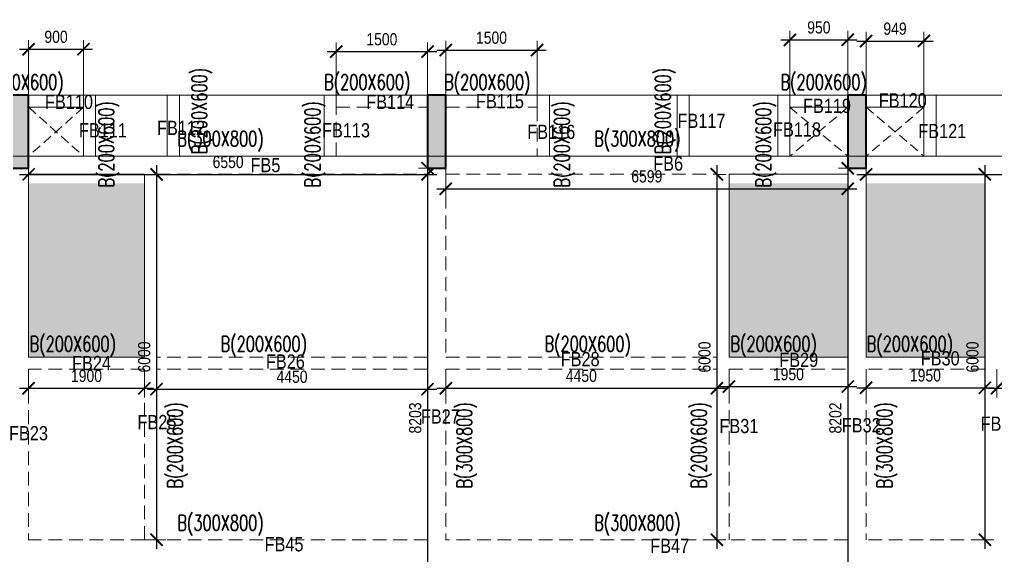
# Model space of a CAD drawing. Header units: millimetres. Extents: x -29 to 59187, y -34 to 22805.
# Drawn here: x 31320 to 47345, y 13829 to 22630 of the extents above; entities that cross this region are included whole.
import ezdxf

# ---------------------------------------------------------------- set-up
doc = ezdxf.new("R2010")
doc.units = ezdxf.units.MM
doc.linetypes.add('DASHED', pattern=[0.75, 0.5, -0.25])
doc.linetypes.add('HIDDEN', pattern=[9.525, 6.35, -3.175])
doc.layers.get('Defpoints').update_dxf_attribs({"color": 1})
for name, color, linetype, lineweight in [('S-BEAM-IDEN', 2, 'Continuous', 9), ('S-COL HATCH', 8, 'Continuous', 35), ('S-COLS', 6, 'Continuous', 35), ('S-SUNKEN HATCH', 9, 'Continuous', 35), ('S_FRAMES', 4, 'Continuous', 9), ('STR-CUTOUT', 1, 'Continuous', 13)]:
    doc.layers.add(name, color=color, linetype=linetype, lineweight=lineweight)
doc.styles.add('Dim.s & Anno.(Misc.)', font='ARIALN.TTF')
doc.styles.add('ROMANS', font='romans.shx', dxfattribs={"width": 0.75})
doc.dimstyles.new('A-GFC-100', dxfattribs={"dimscale": 100, "dimtxt": 2, "dimasz": 2, "dimexe": 1.5, "dimexo": 0, "dimgap": 1, "dimtad": 1, "dimdec": 0, "dimdsep": 46, "dimtxsty": 'Dim.s & Anno.(Misc.)', "dimblk": 'ARCHTICK', "dimcen": 0, "dimdle": 1.5, "dimclrd": 256, "dimclre": 8, "dimclrt": 6, "dimazin": 2, "dimtfac": 1, "dimtdec": 0, "dimtix": 1, "dimtmove": 2, "dimatfit": 3, "dimfxl": 1, "dimtolj": 1, "dimlwd": -1, "dimlwe": 9, "dimarcsym": 0})

# ---------------------------------------------------------------- blocks, each defined once
blk = doc.blocks.new('A$C3ea4a2f9')
at = {"layer": 'S-COL HATCH'}
h = blk.add_hatch(color=8, dxfattribs=at)
h.dxf.hatch_style = 1
h.paths.add_polyline_path([(26875, 17000), (26575, 17000), (26575, 15800), (26875, 15800)])
h = blk.add_hatch(color=8, dxfattribs=at)
h.dxf.hatch_style = 1
h.paths.add_polyline_path([(33725, 17000), (33425, 17000), (33425, 15800), (33725, 15800)])
h = blk.add_hatch(color=8, dxfattribs=at)
h.dxf.hatch_style = 1
h.paths.add_polyline_path([(40626, 17000), (40326, 17000), (40326, 15800), (40626, 15800)])
at = {"layer": 'S-COLS'}
for points in [[(26875, 17000), (26575, 17000), (26575, 15800), (26875, 15800)], [(33725, 17000), (33425, 17000), (33425, 15800), (33725, 15800)], [(40626, 17000), (40326, 17000), (40326, 15800), (40626, 15800)]]:
    blk.add_lwpolyline(points, close=True, dxfattribs=at)
blk = doc.blocks.new('COLUMNS FROM LGF')
blk.add_blockref('A$C3ea4a2f9', (715961, -21291))
blk = doc.blocks.new('_ArchTick')
at = {"color": 0, "linetype": 'ByBlock', "const_width": 0.15}
blk.add_lwpolyline([(-0.5, -0.5), (0.5, 0.5)], dxfattribs=at)
blk = doc.blocks.new('*D190')
at = {"color": 8, "lineweight": 9, "transparency": 16777216}
for p, q in [((31470, 20387), (31470, 19938)), ((38020, 20388), (38020, 19938))]:
    blk.add_line(p, q, dxfattribs=at)
at = {"transparency": 16777216}
blk.add_line((31320, 20088), (38170, 20088), dxfattribs=at)
at = {"layer": 'Defpoints', "color": 0, "transparency": 16777216}
for p in [(31470, 20387), (38020, 20388), (38020, 20088)]:
    blk.add_point(p, dxfattribs=at)
at = {"transparency": 16777216, "xscale": 200, "yscale": 200, "zscale": 200, "rotation": 180}
blk.add_blockref('_ArchTick', (31470, 20088), dxfattribs=at)
at = {"transparency": 16777216, "xscale": 200, "yscale": 200, "zscale": 200}
blk.add_blockref('_ArchTick', (38020, 20088), dxfattribs=at)
at = {"color": 6, "transparency": 16777216, "insert": (34745, 20290), "char_height": 200, "attachment_point": 5, "style": 'Dim.s & Anno.(Misc.)'}
blk.add_mtext('\\A1;6550', dxfattribs=at)
blk = doc.blocks.new('*D191')
at = {"color": 8, "lineweight": 9, "transparency": 16777216}
for p, q in [((38320, 20388), (38320, 19702)), ((44919, 20388), (44919, 19702))]:
    blk.add_line(p, q, dxfattribs=at)
at = {"transparency": 16777216}
blk.add_line((38170, 19852), (45069, 19852), dxfattribs=at)
at = {"layer": 'Defpoints', "color": 0, "transparency": 16777216}
for p in [(38320, 20388), (44919, 20388), (44919, 19852)]:
    blk.add_point(p, dxfattribs=at)
at = {"transparency": 16777216, "xscale": 200, "yscale": 200, "zscale": 200, "rotation": 180}
blk.add_blockref('_ArchTick', (38320, 19852), dxfattribs=at)
at = {"transparency": 16777216, "xscale": 200, "yscale": 200, "zscale": 200}
blk.add_blockref('_ArchTick', (44919, 19852), dxfattribs=at)
at = {"color": 6, "transparency": 16777216, "insert": (41620, 20054), "char_height": 200, "attachment_point": 5, "style": 'Dim.s & Anno.(Misc.)'}
blk.add_mtext('\\A1;6599', dxfattribs=at)
blk = doc.blocks.new('*D192')
at = {"color": 8, "lineweight": 9, "transparency": 16777216}
for p, q in [((45221, 20388), (45221, 19938)), ((51770, 20388), (51770, 19938))]:
    blk.add_line(p, q, dxfattribs=at)
at = {"transparency": 16777216}
blk.add_line((45071, 20088), (51920, 20088), dxfattribs=at)
at = {"layer": 'Defpoints', "color": 0, "transparency": 16777216}
for p in [(45221, 20388), (51770, 20388), (51770, 20088)]:
    blk.add_point(p, dxfattribs=at)
at = {"transparency": 16777216, "xscale": 200, "yscale": 200, "zscale": 200, "rotation": 180}
blk.add_blockref('_ArchTick', (45221, 20088), dxfattribs=at)
at = {"transparency": 16777216, "xscale": 200, "yscale": 200, "zscale": 200}
blk.add_blockref('_ArchTick', (51770, 20088), dxfattribs=at)
at = {"color": 6, "transparency": 16777216, "insert": (48496, 20290), "char_height": 200, "attachment_point": 5, "style": 'Dim.s & Anno.(Misc.)'}
blk.add_mtext('\\A1;6549', dxfattribs=at)
blk = doc.blocks.new('*D163')
at = {"color": 8, "lineweight": 9, "transparency": 16777216}
for p, q in [((31470, 16888), (31470, 16425)), ((33370, 16889), (33370, 16425))]:
    blk.add_line(p, q, dxfattribs=at)
at = {"transparency": 16777216}
blk.add_line((31320, 16575), (33520, 16575), dxfattribs=at)
at = {"layer": 'Defpoints', "color": 0, "transparency": 16777216}
for p in [(31470, 16888), (33370, 16889), (33370, 16575)]:
    blk.add_point(p, dxfattribs=at)
at = {"transparency": 16777216, "xscale": 200, "yscale": 200, "zscale": 200, "rotation": 180}
blk.add_blockref('_ArchTick', (31470, 16575), dxfattribs=at)
at = {"transparency": 16777216, "xscale": 200, "yscale": 200, "zscale": 200}
blk.add_blockref('_ArchTick', (33370, 16575), dxfattribs=at)
at = {"color": 6, "transparency": 16777216, "insert": (32420, 16777), "char_height": 200, "attachment_point": 5, "style": 'Dim.s & Anno.(Misc.)'}
blk.add_mtext('\\A1;1900', dxfattribs=at)
blk = doc.blocks.new('*D164')
at = {"color": 8, "lineweight": 9, "transparency": 16777216}
for p, q in [((33570, 16888), (33570, 16411)), ((38020, 16888), (38020, 16411))]:
    blk.add_line(p, q, dxfattribs=at)
at = {"transparency": 16777216}
blk.add_line((33420, 16561), (38170, 16561), dxfattribs=at)
at = {"layer": 'Defpoints', "color": 0, "transparency": 16777216}
for p in [(33570, 16888), (38020, 16888), (38020, 16561)]:
    blk.add_point(p, dxfattribs=at)
at = {"transparency": 16777216, "xscale": 200, "yscale": 200, "zscale": 200, "rotation": 180}
blk.add_blockref('_ArchTick', (33570, 16561), dxfattribs=at)
at = {"transparency": 16777216, "xscale": 200, "yscale": 200, "zscale": 200}
blk.add_blockref('_ArchTick', (38020, 16561), dxfattribs=at)
at = {"color": 6, "transparency": 16777216, "insert": (35795, 16763), "char_height": 200, "attachment_point": 5, "style": 'Dim.s & Anno.(Misc.)'}
blk.add_mtext('\\A1;4450', dxfattribs=at)
blk = doc.blocks.new('*D165')
at = {"color": 8, "lineweight": 9, "transparency": 16777216}
for p, q in [((38320, 16888), (38320, 16425)), ((42770, 16888), (42770, 16425))]:
    blk.add_line(p, q, dxfattribs=at)
at = {"transparency": 16777216}
blk.add_line((38170, 16575), (42920, 16575), dxfattribs=at)
at = {"layer": 'Defpoints', "color": 0, "transparency": 16777216}
for p in [(38320, 16888), (42770, 16888), (42770, 16575)]:
    blk.add_point(p, dxfattribs=at)
at = {"transparency": 16777216, "xscale": 200, "yscale": 200, "zscale": 200, "rotation": 180}
blk.add_blockref('_ArchTick', (38320, 16575), dxfattribs=at)
at = {"transparency": 16777216, "xscale": 200, "yscale": 200, "zscale": 200}
blk.add_blockref('_ArchTick', (42770, 16575), dxfattribs=at)
at = {"color": 6, "transparency": 16777216, "insert": (40545, 16778), "char_height": 200, "attachment_point": 5, "style": 'Dim.s & Anno.(Misc.)'}
blk.add_mtext('\\A1;4450', dxfattribs=at)
blk = doc.blocks.new('*D166')
at = {"color": 8, "lineweight": 9, "transparency": 16777216}
for p, q in [((42970, 16888), (42970, 16453)), ((44920, 16888), (44920, 16453))]:
    blk.add_line(p, q, dxfattribs=at)
at = {"transparency": 16777216}
blk.add_line((42820, 16603), (45070, 16603), dxfattribs=at)
at = {"layer": 'Defpoints', "color": 0, "transparency": 16777216}
for p in [(42970, 16888), (44920, 16888), (44920, 16603)]:
    blk.add_point(p, dxfattribs=at)
at = {"transparency": 16777216, "xscale": 200, "yscale": 200, "zscale": 200, "rotation": 180}
blk.add_blockref('_ArchTick', (42970, 16603), dxfattribs=at)
at = {"transparency": 16777216, "xscale": 200, "yscale": 200, "zscale": 200}
blk.add_blockref('_ArchTick', (44920, 16603), dxfattribs=at)
at = {"color": 6, "transparency": 16777216, "insert": (43945, 16805), "char_height": 200, "attachment_point": 5, "style": 'Dim.s & Anno.(Misc.)'}
blk.add_mtext('\\A1;1950', dxfattribs=at)
blk = doc.blocks.new('*D167')
at = {"color": 8, "lineweight": 9, "transparency": 16777216}
for p, q in [((45220, 16888), (45220, 16432)), ((47170, 16888), (47170, 16432))]:
    blk.add_line(p, q, dxfattribs=at)
at = {"transparency": 16777216}
blk.add_line((45070, 16582), (47320, 16582), dxfattribs=at)
at = {"layer": 'Defpoints', "color": 0, "transparency": 16777216}
for p in [(45220, 16888), (47170, 16888), (47170, 16582)]:
    blk.add_point(p, dxfattribs=at)
at = {"transparency": 16777216, "xscale": 200, "yscale": 200, "zscale": 200, "rotation": 180}
blk.add_blockref('_ArchTick', (45220, 16582), dxfattribs=at)
at = {"transparency": 16777216, "xscale": 200, "yscale": 200, "zscale": 200}
blk.add_blockref('_ArchTick', (47170, 16582), dxfattribs=at)
at = {"color": 6, "transparency": 16777216, "insert": (46195, 16785), "char_height": 200, "attachment_point": 5, "style": 'Dim.s & Anno.(Misc.)'}
blk.add_mtext('\\A1;1950', dxfattribs=at)
blk = doc.blocks.new('*D168')
at = {"color": 8, "lineweight": 9, "transparency": 16777216}
for p, q in [((47370, 16888), (47370, 16426)), ((51770, 16888), (51770, 16426))]:
    blk.add_line(p, q, dxfattribs=at)
at = {"transparency": 16777216}
blk.add_line((47220, 16576), (51920, 16576), dxfattribs=at)
at = {"layer": 'Defpoints', "color": 0, "transparency": 16777216}
for p in [(47370, 16888), (51770, 16888), (51770, 16576)]:
    blk.add_point(p, dxfattribs=at)
at = {"transparency": 16777216, "xscale": 200, "yscale": 200, "zscale": 200, "rotation": 180}
blk.add_blockref('_ArchTick', (47370, 16576), dxfattribs=at)
at = {"transparency": 16777216, "xscale": 200, "yscale": 200, "zscale": 200}
blk.add_blockref('_ArchTick', (51770, 16576), dxfattribs=at)
at = {"color": 6, "transparency": 16777216, "insert": (49570, 16778), "char_height": 200, "attachment_point": 5, "style": 'Dim.s & Anno.(Misc.)'}
blk.add_mtext('\\A1;4400', dxfattribs=at)
blk = doc.blocks.new('*D173')
at = {"transparency": 16777216}
blk.add_line((33570, 20238), (33570, 13938), dxfattribs=at)
at = {"color": 8, "lineweight": 9, "transparency": 16777216}
for p, q in [((33370, 20088), (33720, 20088)), ((33370, 14088), (33720, 14088))]:
    blk.add_line(p, q, dxfattribs=at)
at = {"layer": 'Defpoints', "color": 0, "transparency": 16777216}
for p in [(33370, 20088), (33370, 14088), (33570, 14088)]:
    blk.add_point(p, dxfattribs=at)
at = {"transparency": 16777216, "xscale": 200, "yscale": 200, "zscale": 200}
for p, rotation in [((33570, 20088), 90), ((33570, 14088), 270)]:
    blk.add_blockref('_ArchTick', p, dxfattribs=dict(at, rotation=rotation))
at = {"color": 6, "transparency": 16777216, "insert": (33368, 17088), "char_height": 200, "attachment_point": 5, "rotation": 90, "style": 'Dim.s & Anno.(Misc.)'}
blk.add_mtext('\\A1;6000', dxfattribs=at)
blk = doc.blocks.new('*D174')
at = {"transparency": 16777216}
blk.add_line((38020, 20339), (38020, 11836), dxfattribs=at)
at = {"color": 8, "lineweight": 9, "transparency": 16777216}
for p, q in [((38020, 20189), (37870, 20189)), ((38020, 11986), (38170, 11986))]:
    blk.add_line(p, q, dxfattribs=at)
at = {"layer": 'Defpoints', "color": 0, "transparency": 16777216}
for p in [(38020, 20189), (38020, 11986), (38020, 11986)]:
    blk.add_point(p, dxfattribs=at)
at = {"transparency": 16777216, "xscale": 200, "yscale": 200, "zscale": 200}
for p, rotation in [((38020, 20189), 90), ((38020, 11986), 270)]:
    blk.add_blockref('_ArchTick', p, dxfattribs=dict(at, rotation=rotation))
at = {"color": 6, "transparency": 16777216, "insert": (37818, 16087), "char_height": 200, "attachment_point": 5, "rotation": 90, "style": 'Dim.s & Anno.(Misc.)'}
blk.add_mtext('\\A1;8203', dxfattribs=at)
blk = doc.blocks.new('*D175')
at = {"transparency": 16777216}
blk.add_line((42770, 20238), (42770, 13938), dxfattribs=at)
at = {"color": 8, "lineweight": 9, "transparency": 16777216}
for p, q in [((42770, 20088), (42920, 20088)), ((42770, 14088), (42920, 14088))]:
    blk.add_line(p, q, dxfattribs=at)
at = {"layer": 'Defpoints', "color": 0, "transparency": 16777216}
for p in [(42770, 20088), (42770, 14088), (42770, 14088)]:
    blk.add_point(p, dxfattribs=at)
at = {"transparency": 16777216, "xscale": 200, "yscale": 200, "zscale": 200}
for p, rotation in [((42770, 20088), 90), ((42770, 14088), 270)]:
    blk.add_blockref('_ArchTick', p, dxfattribs=dict(at, rotation=rotation))
at = {"color": 6, "transparency": 16777216, "insert": (42568, 17088), "char_height": 200, "attachment_point": 5, "rotation": 90, "style": 'Dim.s & Anno.(Misc.)'}
blk.add_mtext('\\A1;6000', dxfattribs=at)
blk = doc.blocks.new('*D176')
at = {"transparency": 16777216}
blk.add_line((44920, 20339), (44920, 11836), dxfattribs=at)
at = {"color": 8, "lineweight": 9, "transparency": 16777216}
for p, q in [((44921, 20189), (44770, 20189)), ((44920, 11986), (45070, 11986))]:
    blk.add_line(p, q, dxfattribs=at)
at = {"layer": 'Defpoints', "color": 0, "transparency": 16777216}
for p in [(44921, 20189), (44920, 11986), (44920, 11986)]:
    blk.add_point(p, dxfattribs=at)
at = {"transparency": 16777216, "xscale": 200, "yscale": 200, "zscale": 200}
for p, rotation in [((44920, 20189), 90), ((44920, 11986), 270)]:
    blk.add_blockref('_ArchTick', p, dxfattribs=dict(at, rotation=rotation))
at = {"color": 6, "transparency": 16777216, "insert": (44718, 16087), "char_height": 200, "attachment_point": 5, "rotation": 90, "style": 'Dim.s & Anno.(Misc.)'}
blk.add_mtext('\\A1;8202', dxfattribs=at)
blk = doc.blocks.new('*D177')
at = {"transparency": 16777216}
blk.add_line((47170, 20238), (47170, 13938), dxfattribs=at)
at = {"color": 8, "lineweight": 9, "transparency": 16777216}
for p, q in [((47170, 20088), (47320, 20088)), ((47170, 14088), (47320, 14088))]:
    blk.add_line(p, q, dxfattribs=at)
at = {"layer": 'Defpoints', "color": 0, "transparency": 16777216}
for p in [(47170, 20088), (47170, 14088), (47170, 14088)]:
    blk.add_point(p, dxfattribs=at)
at = {"transparency": 16777216, "xscale": 200, "yscale": 200, "zscale": 200}
for p, rotation in [((47170, 20088), 90), ((47170, 14088), 270)]:
    blk.add_blockref('_ArchTick', p, dxfattribs=dict(at, rotation=rotation))
at = {"color": 6, "transparency": 16777216, "insert": (46968, 17088), "char_height": 200, "attachment_point": 5, "rotation": 90, "style": 'Dim.s & Anno.(Misc.)'}
blk.add_mtext('\\A1;6000', dxfattribs=at)
blk = doc.blocks.new('*D276')
at = {"transparency": 16777216}
blk.add_line((59037, 21538), (59037, 20238), dxfattribs=at)
at = {"color": 8, "lineweight": 9, "transparency": 16777216}
for p, q in [((6595, 21388), (59187, 21388)), ((6596, 20388), (59187, 20388))]:
    blk.add_line(p, q, dxfattribs=at)
at = {"layer": 'Defpoints', "color": 0, "transparency": 16777216}
for p in [(6595, 21388), (6596, 20388), (59037, 20388)]:
    blk.add_point(p, dxfattribs=at)
at = {"transparency": 16777216, "xscale": 200, "yscale": 200, "zscale": 200}
for p, rotation in [((59037, 21388), 90), ((59037, 20388), 270)]:
    blk.add_blockref('_ArchTick', p, dxfattribs=dict(at, rotation=rotation))
at = {"color": 6, "transparency": 16777216, "insert": (58835, 20888), "char_height": 200, "attachment_point": 5, "rotation": 90, "style": 'Dim.s & Anno.(Misc.)'}
blk.add_mtext('\\A1;1000', dxfattribs=at)
blk = doc.blocks.new('*D203')
at = {"color": 8, "lineweight": 9, "transparency": 16777216}
for p, q in [((31470, 21189), (31470, 22293)), ((32370, 21188), (32370, 22293))]:
    blk.add_line(p, q, dxfattribs=at)
at = {"transparency": 16777216}
blk.add_line((31320, 22143), (32520, 22143), dxfattribs=at)
at = {"layer": 'Defpoints', "color": 0, "transparency": 16777216}
for p in [(32370, 22143), (31470, 21189), (32370, 21188)]:
    blk.add_point(p, dxfattribs=at)
at = {"transparency": 16777216, "xscale": 200, "yscale": 200, "zscale": 200, "rotation": 180}
blk.add_blockref('_ArchTick', (31470, 22143), dxfattribs=at)
at = {"transparency": 16777216, "xscale": 200, "yscale": 200, "zscale": 200}
blk.add_blockref('_ArchTick', (32370, 22143), dxfattribs=at)
at = {"color": 6, "transparency": 16777216, "insert": (31920, 22345), "char_height": 200, "attachment_point": 5, "style": 'Dim.s & Anno.(Misc.)'}
blk.add_mtext('\\A1;900', dxfattribs=at)
blk = doc.blocks.new('*D204')
at = {"color": 8, "lineweight": 9, "transparency": 16777216}
for p, q in [((36520, 21188), (36520, 22253)), ((38020, 21188), (38020, 22253))]:
    blk.add_line(p, q, dxfattribs=at)
at = {"transparency": 16777216}
blk.add_line((36370, 22103), (38170, 22103), dxfattribs=at)
at = {"layer": 'Defpoints', "color": 0, "transparency": 16777216}
for p in [(38020, 22103), (36520, 21188), (38020, 21188)]:
    blk.add_point(p, dxfattribs=at)
at = {"transparency": 16777216, "xscale": 200, "yscale": 200, "zscale": 200, "rotation": 180}
blk.add_blockref('_ArchTick', (36520, 22103), dxfattribs=at)
at = {"transparency": 16777216, "xscale": 200, "yscale": 200, "zscale": 200}
blk.add_blockref('_ArchTick', (38020, 22103), dxfattribs=at)
at = {"color": 6, "transparency": 16777216, "insert": (37270, 22305), "char_height": 200, "attachment_point": 5, "style": 'Dim.s & Anno.(Misc.)'}
blk.add_mtext('\\A1;1500', dxfattribs=at)
blk = doc.blocks.new('*D205')
at = {"color": 8, "lineweight": 9, "transparency": 16777216}
for p, q in [((38320, 21188), (38320, 22279)), ((39820, 21188), (39820, 22279))]:
    blk.add_line(p, q, dxfattribs=at)
at = {"transparency": 16777216}
blk.add_line((38170, 22129), (39970, 22129), dxfattribs=at)
at = {"layer": 'Defpoints', "color": 0, "transparency": 16777216}
for p in [(39820, 22129), (38320, 21188), (39820, 21188)]:
    blk.add_point(p, dxfattribs=at)
at = {"transparency": 16777216, "xscale": 200, "yscale": 200, "zscale": 200, "rotation": 180}
blk.add_blockref('_ArchTick', (38320, 22129), dxfattribs=at)
at = {"transparency": 16777216, "xscale": 200, "yscale": 200, "zscale": 200}
blk.add_blockref('_ArchTick', (39820, 22129), dxfattribs=at)
at = {"color": 6, "transparency": 16777216, "insert": (39070, 22331), "char_height": 200, "attachment_point": 5, "style": 'Dim.s & Anno.(Misc.)'}
blk.add_mtext('\\A1;1500', dxfattribs=at)
blk = doc.blocks.new('*D206')
at = {"color": 8, "lineweight": 9, "transparency": 16777216}
for p, q in [((43970, 21188), (43970, 22447)), ((44920, 21188), (44920, 22447))]:
    blk.add_line(p, q, dxfattribs=at)
at = {"transparency": 16777216}
blk.add_line((43820, 22297), (45070, 22297), dxfattribs=at)
at = {"layer": 'Defpoints', "color": 0, "transparency": 16777216}
for p in [(44920, 22297), (43970, 21188), (44920, 21188)]:
    blk.add_point(p, dxfattribs=at)
at = {"transparency": 16777216, "xscale": 200, "yscale": 200, "zscale": 200, "rotation": 180}
blk.add_blockref('_ArchTick', (43970, 22297), dxfattribs=at)
at = {"transparency": 16777216, "xscale": 200, "yscale": 200, "zscale": 200}
blk.add_blockref('_ArchTick', (44920, 22297), dxfattribs=at)
at = {"color": 6, "transparency": 16777216, "insert": (44445, 22499), "char_height": 200, "attachment_point": 5, "style": 'Dim.s & Anno.(Misc.)'}
blk.add_mtext('\\A1;950', dxfattribs=at)
blk = doc.blocks.new('*D207')
at = {"transparency": 16777216}
blk.add_line((45071, 22277), (46320, 22277), dxfattribs=at)
at = {"color": 8, "lineweight": 9, "transparency": 16777216}
for p, q in [((45221, 21188), (45221, 22427)), ((46170, 21188), (46170, 22427))]:
    blk.add_line(p, q, dxfattribs=at)
at = {"layer": 'Defpoints', "color": 0, "transparency": 16777216}
for p in [(46170, 22277), (45221, 21188), (46170, 21188)]:
    blk.add_point(p, dxfattribs=at)
at = {"transparency": 16777216, "xscale": 200, "yscale": 200, "zscale": 200, "rotation": 180}
blk.add_blockref('_ArchTick', (45221, 22277), dxfattribs=at)
at = {"transparency": 16777216, "xscale": 200, "yscale": 200, "zscale": 200}
blk.add_blockref('_ArchTick', (46170, 22277), dxfattribs=at)
at = {"color": 6, "transparency": 16777216, "insert": (45696, 22479), "char_height": 200, "attachment_point": 5, "style": 'Dim.s & Anno.(Misc.)'}
blk.add_mtext('\\A1;949', dxfattribs=at)

msp = doc.modelspace()

# ---------------------------------------------------------------- hatches: boundary and pattern name
at = {"layer": 'S-SUNKEN HATCH'}
h = msp.add_hatch(dxfattribs=at)
h.set_pattern_fill('CROSS', color=256, scale=25)
h.set_pattern_definition([(0, (-612405.95, -78297.16), (158.75, 158.75), [79.375, -238.125]), (90, (-612366.26, -78336.84), (-158.75, 158.75), [79.375, -238.125])])
h.paths.add_polyline_path([(9496.5, 17090.5), (11446.5, 17090.5), (11446.5, 19940.4), (9496.5, 19940.4)])
h.paths.add_polyline_path([(11746.5, 17090.5), (13696.5, 17090.5), (13696.5, 19940.4), (11746.5, 19940.4), (11746.5, 19840.6)])
h.paths.add_polyline_path([(13696.5, 8690.5), (11746.5, 8690.5), (11746.5, 5740.4), (11746.5, 5740.4), (11746.5, 5840.5), (13696.5, 5840.5)])
h.paths.add_polyline_path([(20696.5, 19940.4), (18696.5, 19940.4), (18696.5, 17090.5), (20696.5, 17090.5)])
h.paths.add_polyline_path([(31471.4, 17090.5), (33371.5, 17090.5), (33371.5, 19940.4), (31471.4, 19940.4), (31471.4, 19840.6)])
h.paths.add_polyline_path([(33371.5, 8690.5), (31471.4, 8690.5), (31471.4, 5740.4), (31471.5, 5740.4), (31471.5, 5690.5), (33371.5, 5690.5)])
h.paths.add_polyline_path([(42971.5, 5690.5), (44921.5, 5690.5), (44921.5, 8690.5), (42971.5, 8690.5)])
h.paths.add_polyline_path([(44921.5, 19940.4), (42971.5, 19940.4), (42971.5, 17090.5), (44921.5, 17090.5)])
h.paths.add_polyline_path([(45221.5, 17090.5), (47171.5, 17090.5), (47171.5, 19940.4), (45221.5, 19940.4), (45221.5, 19840.5)])

# ---------------------------------------------------------------- linework, layer by layer
at = {"layer": 'S_FRAMES'}
for p, q in [((38320.3, 21388.5), (38320.3, 21388.4)), ((45220.3, 21388.5), (45220.3, 21388.4)), ((31470.3, 21189.5), (31470.3, 20388.2)), ((44920.3, 21188.4), (44920.3, 20388.2)), ((45220.3, 21188.4), (45220.3, 20388.2)), ((31470.3, 20388.2), (32370.3, 20388.2)), ((32570.3, 20388.2), (33746.4, 20388.3)), ((33946.4, 20388.3), (36320.3, 20388.4)), ((40020.3, 20388.2), (42116.4, 20388.2)), ((42316.4, 20388.2), (43770.3, 20388.2)), ((43970.3, 20388.2), (44920.3, 20388.2)), ((45220.3, 20388.2), (46170.3, 20388.2)), ((46370.3, 20388.2), (47546.4, 20388.3)), ((31470.2, 20088.2), (31470.2, 17088.3)), ((31470.2, 20088.2), (33370.4, 20088.2)), ((33370.4, 17088.3), (33370.4, 20088.2)), ((42970.3, 20088.2), (44920.3, 20088.2)), ((42970.3, 20088.2), (42970.3, 17088.3)), ((44920.3, 20088.2), (44920.3, 17088.3)), ((45220.3, 20088.2), (45220.3, 17088.3)), ((45220.3, 20088.2), (47170.4, 20088.2)), ((47170.4, 17088.3), (47170.4, 20088.2)), ((33370.4, 17088.3), (31470.2, 17088.3)), ((42970.3, 17088.3), (44920.3, 17088.3)), ((47170.4, 17088.3), (45220.3, 17088.3))]:
    msp.add_line(p, q, dxfattribs=at)
at = {"layer": 'S_FRAMES', "linetype": 'DASHED', "ltscale": 450}
for p, q in [((38020.3, 21188.4), (38020.3, 20388.2)), ((38320.3, 21188.4), (38320.3, 20388.2)), ((36520.3, 20388.2), (38020.3, 20388.2)), ((38320.3, 20388.2), (39820.3, 20388.2)), ((33570.4, 20088.2), (38020.3, 20088.2)), ((33570.4, 17088.3), (33570.4, 20088.2)), ((38020.3, 20088.2), (38020.3, 17088.3)), ((38320.3, 20088.2), (38320.3, 17088.3)), ((38320.3, 20088.2), (42770.3, 20088.2)), ((42770.3, 20088.2), (42770.3, 17088.3)), ((38020.3, 17088.3), (33570.4, 17088.3)), ((38320.3, 17088.3), (42770.3, 17088.3)), ((31470.2, 16888.3), (31470.2, 14088.3)), ((33370.4, 16888.3), (31470.2, 16888.3)), ((33370.4, 14088.3), (33370.4, 16889.3)), ((33570.4, 14088.3), (33570.4, 16889.3)), ((38020.3, 16888.3), (33570.4, 16888.3)), ((38020.3, 16888.3), (38020.3, 14088.3)), ((38320.3, 16888.3), (38320.3, 14088.3)), ((38320.3, 16888.3), (42770.3, 16888.3)), ((42770.3, 16888.3), (42770.3, 14088.3)), ((42970.3, 16888.3), (44920.3, 16888.3)), ((42970.3, 16888.3), (42970.3, 14088.3)), ((44920.3, 16888.3), (44920.3, 14088.3)), ((45220.3, 16888.3), (45220.3, 14088.3)), ((47170.4, 16888.3), (45220.3, 16888.3)), ((47170.4, 14088.3), (47170.4, 16889.3)), ((33370.4, 14088.3), (31470.2, 14088.3)), ((38020.3, 14088.3), (33570.4, 14088.3)), ((42770.3, 14088.3), (38320.3, 14088.3)), ((44920.3, 14088.3), (42970.3, 14088.3)), ((47170.4, 14088.3), (45220.3, 14088.3))]:
    msp.add_line(p, q, dxfattribs=at)
at = {"layer": 'S_FRAMES'}
for points in [[(32570.3, 20388.2), (32570.3, 21389.5), (31170.3, 21389.5), (31170.3, 20388.2)], [(36320.3, 20388.2), (36320.3, 21388.4), (40020.3, 21388.4), (40020.3, 20388.2)], [(43770.3, 20388.2), (43770.3, 21388.4), (46370.3, 21388.4), (46370.3, 20388.2)], [(32370.3, 20388.2), (32370.3, 21189.5), (31470.3, 21189.5)], [(43970.3, 20388.2), (43970.3, 21188.4), (44920.3, 21188.4)], [(45220.3, 21188.4), (46170.3, 21188.4), (46170.3, 20388.2)]]:
    msp.add_lwpolyline(points, dxfattribs=at)
at = {"layer": 'S_FRAMES', "linetype": 'Continuous', "ltscale": 450}
for points in [[(33746.4, 20388.2), (33746.4, 21390.3), (33946.4, 21390.3), (33946.4, 20388.2)], [(42116.4, 20388.2), (42116.4, 21390.2), (42316.4, 21390.2), (42316.4, 20388.2)]]:
    msp.add_lwpolyline(points, dxfattribs=at)
at = {"layer": 'S_FRAMES', "linetype": 'DASHED', "ltscale": 450}
for points in [[(36520.3, 20388.2), (36520.3, 21188.4), (38020.3, 21188.4)], [(38320.3, 21188.4), (39820.3, 21188.4), (39820.3, 20388.2)]]:
    msp.add_lwpolyline(points, dxfattribs=at)
at = {"layer": 'STR-CUTOUT', "color": 1, "linetype": 'HIDDEN', "ltscale": 25}
for p, q in [((31470.4, 21188.4), (32370.4, 20387.2)), ((32370.4, 21188.4), (31470.4, 20387.2)), ((44920.4, 21188.4), (43970.4, 20387.2)), ((43970.4, 21188.4), (44920.4, 20387.2)), ((45220.3, 21188.4), (46171.4, 20388.3)), ((46170.4, 21188.4), (45221.5, 20388.2))]:
    msp.add_line(p, q, dxfattribs=at)

# ---------------------------------------------------------------- block references
at = {"layer": 'S-BEAM-IDEN'}
msp.add_blockref('COLUMNS FROM LGF', (-711365.9, 25679.5), dxfattribs=at)

# ---------------------------------------------------------------- texts
at = {"style": 'Dim.s & Anno.(Misc.)'}
for s, p in [('FB110', (31738.2, 21161.1)), ('FB114', (37013.2, 21161.1)), ('FB115', (38814.8, 21174)), ('FB119', (44185.3, 21096.7)), ('FB120', (45429.5, 21187.3)), ('FB117', (42124.5, 20850.6)), ('FB111', (32295.5, 20694.9)), ('FB112', (33578.6, 20733.7)), ('FB113', (36287.4, 20694.9)), ('FB116', (39657.2, 20669)), ('FB118', (43692.8, 20708.2)), ('FB121', (46077.6, 20682.3)), ('FB5', (35113.3, 20123.3)), ('FB6', (41725.5, 20149)), ('FB28', (40206.2, 16937.4)), ('FB29', (43795.4, 16924.3)), ('FB30', (46118.4, 16950.9)), ('FB24', (32182.7, 16871.9)), ('FB26', (35365.8, 16898.1)), ('FB27', (37911, 15995)), ('FB25', (33256.8, 15903.4)), ('FB31', (42812.9, 15838)), ('FB32', (44821.6, 15851.5)), ('FB33', (47100.9, 15877.7)), ('FB23', (31147.8, 15720.2)), ('FB45', (35343.7, 13896.9)), ('FB47', (41676.6, 13870.2))]:
    msp.add_text(s, height=233.43, dxfattribs=at).set_placement(p)
at = {"layer": 'S-BEAM-IDEN', "color": 1, "style": 'ROMANS', "width": 0.7}
for p in [(34397.9, 20417.9), (42009.8, 20417.9), (32870.8, 19871.8), (36255.1, 19871.8), (40351.4, 19871.8), (43658.4, 19871.8), (33998.3, 14929), (42600.9, 14929)]:
    msp.add_text('B(200X600)', height=250, rotation=90, dxfattribs=at).set_placement(p)
for p in [(30628.5, 21477.8), (36321.8, 21477.8), (38292.4, 21477.8), (43815.6, 21477.8), (31486.6, 17178.5), (34623.1, 17178.5), (39941.1, 17178.5), (42994.4, 17178.5), (45231.1, 17178.5)]:
    msp.add_text('B(200X600)', height=250, dxfattribs=at).set_placement(p)
at = {"layer": 'S-BEAM-IDEN', "color": 3, "style": 'ROMANS', "width": 0.7}
for p in [(33912.5, 20548.9), (40756.6, 20548.9), (33912.5, 14240.6), (40756.6, 14240.6)]:
    msp.add_text('B(300X800)', height=250, dxfattribs=at).set_placement(p)
for p in [(38748.3, 14928.4), (45648.3, 14929)]:
    msp.add_text('B(300X800)', height=250, rotation=90, dxfattribs=at).set_placement(p)

# ---------------------------------------------------------------- dimensions: what is measured, and where the dimension line sits
for base, p1, p2, picture, middle in [((44920.3, 22296.9), (43970.4, 21188.4), (44920.3, 21188.3), '*D206', (44445.3, 22499)), ((46170.3, 22276.8), (45221.2, 21187.6), (46170.3, 21188.4), '*D207', (45695.8, 22478.9)), ((32370.4, 22142.6), (31470.3, 21189.5), (32370.4, 21188.4), '*D203', (31920.3, 22344.7)), ((38020.3, 22102.5), (36520.3, 21188.4), (38020.3, 21188.4), '*D204', (37270.3, 22304.6)), ((39820.3, 22129.3), (38320.3, 21188.4), (39820.3, 21188.4), '*D205', (39070.3, 22331.5)), ((38020.3, 20088.2), (31470.4, 20387.2), (38020.3, 20388.2), '*D190', (34745.3, 20290.3)), ((44919.2, 19851.9), (38320.3, 20388.2), (44919.2, 20388.2), '*D191', (41619.7, 20054)), ((51770.3, 20088.2), (45221.5, 20388.2), (51770.3, 20388.2), '*D192', (48495.9, 20290.3)), ((33370.4, 16575.1), (31470.2, 16888.3), (33370.4, 16889.3), '*D163', (32420.3, 16777.2)), ((38020.3, 16561.1), (33570.4, 16888.3), (38020.3, 16888.3), '*D164', (35795.3, 16763.2)), ((42770.3, 16575.4), (38320.3, 16888.3), (42770.3, 16888.3), '*D165', (40545.3, 16777.6)), ((44920.3, 16603.4), (42970.3, 16888.3), (44920.3, 16888.3), '*D166', (43945.3, 16805.5)), ((47170.4, 16582.4), (45220.3, 16888.3), (47170.4, 16888.3), '*D167', (46195.3, 16784.5)), ((51770.3, 16575.6), (47370.4, 16888.3), (51770.3, 16888.3), '*D168', (49570.3, 16777.7))]:
    dim = msp.add_linear_dim(base=base, p1=p1, p2=p2, dimstyle='A-GFC-100')
    dim.commit()
    dim.dimension.update_dxf_attribs({"geometry": picture, "text_midpoint": middle})
for base, p1, p2, picture, middle in [((59037.2, 20388.2), (6595.4, 21388.4), (6596.4, 20388.2), '*D276', (58835.1, 20888.3)), ((33570.4, 14088.3), (33370.4, 20088.2), (33370.4, 14088.3), '*D173', (33368.3, 17088.2)), ((38020.2977, 11986.1662), (38020.323, 20188.6859), (38020.2977, 11986.1662), '*D174', (37818.1831, 16087.426)), ((42770.3, 14088.3), (42770.3, 20088.2), (42770.3, 14088.3), '*D175', (42568.2, 17088.2)), ((44920.3, 11986.2), (44921.2, 20188.6), (44920.3, 11986.2), '*D176', (44718.2, 16087.4)), ((47170.4, 14088.3), (47170.4, 20088.2), (47170.4, 14088.3), '*D177', (46968.3, 17088.2))]:
    dim = msp.add_linear_dim(base=base, p1=p1, p2=p2, angle=90, dimstyle='A-GFC-100')
    dim.commit()
    dim.dimension.update_dxf_attribs({"geometry": picture, "text_midpoint": middle})

doc.saveas('drawing.dxf')
